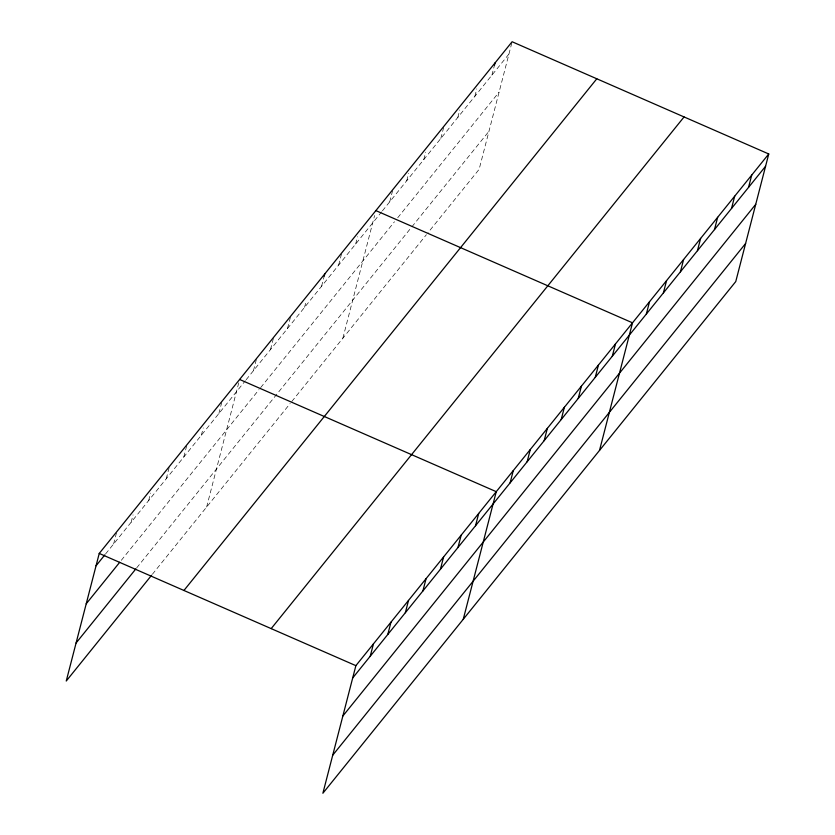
<?xml version="1.0" encoding="UTF-8"?>
<svg xmlns="http://www.w3.org/2000/svg" width="835" height="835" viewBox="0 0 835 835"><rect width="100%" height="100%" fill="white"/><g stroke="black" fill="none" stroke-linecap="round" stroke-linejoin="round"><path stroke-width="0.63" stroke-dasharray="4.17 3.13" d="M113.602 544.003L116.785 531.686M131.147 522.261L133.057 514.871M148.693 500.509L150.613 493.12M166.249 478.768L169.108 467.683M183.794 457.016L186.654 445.932M201.339 435.275L203.249 427.885M218.885 413.523L222.068 401.207M206.621 507.054L239.301 380.697M253.464 370.667L256.648 358.361M270.498 349.562L273.358 338.478M287.532 328.458L290.392 317.373M304.556 307.353L306.153 301.195M321.59 286.248L324.137 276.395M338.624 265.133L341.484 254.049M355.647 244.029L357.568 236.639M342.872 338.196L374.591 215.534M389.715 201.82L392.586 190.735M406.749 180.704L408.659 173.315M423.773 159.6L425.683 152.21M440.807 138.495L443.677 127.411M457.841 117.391L459.751 110.001M474.875 96.275L476.785 88.886M491.898 75.171L494.445 65.318M511.803 42.982L479.123 169.348L428.021 232.662M105.627 553.887L245.354 380.718M246.168 379.716L381.605 211.871M382.42 210.858L508.933 54.066M121.315 560.306L259.038 389.621M260.656 387.607L394.475 221.766M397.721 217.747L499.09 92.111M136.7 567.863L411.102 227.788M411.916 226.786L488.955 131.304M152.387 574.271L290.152 403.535M291.78 401.52L426.403 234.677"/><path stroke-width="1.25" d="M768.753 153.974L355.877 665.652L322.884 793.25L735.76 281.562L768.753 153.974L512.116 41.75L99.24 553.438L66.247 681.026L151.584 575.263M324.137 276.395L324.773 273.932M494.445 65.318L495.082 62.855M370.239 656.226L373.433 643.91M387.795 634.475L390.978 622.159M405.34 612.733L408.524 600.417M422.886 590.982L426.069 578.665M440.431 569.24L443.615 556.924M457.977 547.489L461.16 535.172M475.522 525.747L478.716 513.431M463.258 619.278L496.261 491.679L239.614 379.466M510.101 482.891L513.285 470.575M527.135 461.786L530.319 449.47M544.169 440.682L547.353 428.365M561.193 419.567L564.387 407.25M578.227 398.462L581.41 386.146M595.261 377.357L598.444 365.041M612.295 356.253L615.478 343.936M599.509 450.42L632.512 322.821L375.865 210.608M646.353 314.033L649.536 301.717M663.387 292.928L666.57 280.612M680.421 271.824L683.604 259.508M697.444 250.709L700.628 238.392M714.478 229.604L717.662 217.288M731.512 208.499L734.696 196.183M748.536 187.395L751.73 175.079M96.056 565.754L104.834 554.878M86.214 603.799L119.718 562.279M76.079 642.992L135.896 568.854M183.93 590.47L596.806 78.782M271.187 628.619L684.063 116.942M352.694 677.968L765.57 166.28M342.861 716.012L755.738 204.324M332.716 755.205L745.592 243.517M99.24 553.438L355.877 665.652"/></g></svg>
